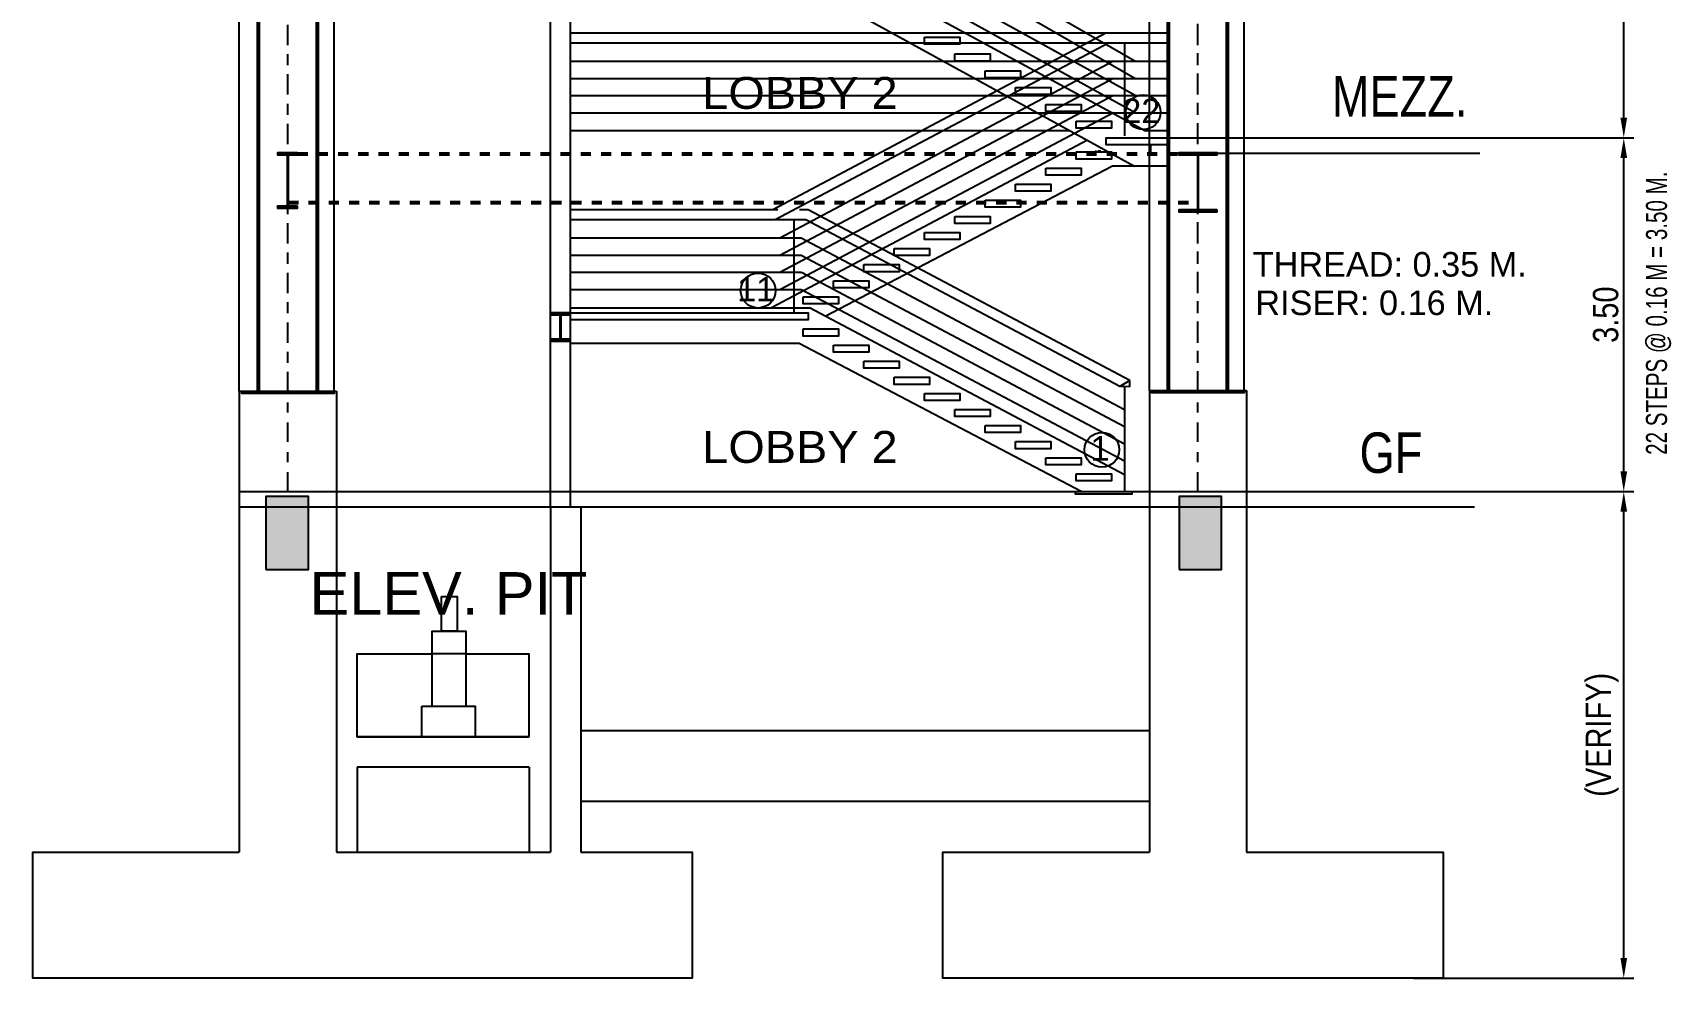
# Model space of a CAD drawing. Header units: millimetres. Extents: x 2148 to 2681, y 758 to 986.
# Drawn here: x 2543.46 to 2559.66, y 866.07 to 875.42 of the extents above; entities that cross this region are included whole.
import ezdxf

# ---------------------------------------------------------------- set-up
doc = ezdxf.new("R2010")
doc.units = ezdxf.units.MM
doc.linetypes.add('$0$HIDDEN', pattern=[0.375, 0.25, -0.125])
doc.linetypes.add('CENTER2', pattern=[28.575, 19.05, -3.175, 3.175, -3.175])
for name, color, linetype in [('0.2', 10, 'Continuous'), ('4CO', 4, 'Continuous'), ('D', 1, 'Continuous'), ('ELAYOUT', 4, 'Continuous'), ('HATCH', 8, 'Continuous'), ('TEXT', 6, 'Continuous'), ('TLBLK', 7, 'Continuous'), ('wall', 4, 'Continuous'), ('WINDOR', 2, 'Continuous')]:
    doc.layers.add(name, color=color, linetype=linetype)
doc.styles.add('ARIALNW', font='ARIALN.TTF')
doc.styles.add('MMTX$0$ESMX$0$X-OPTA1D', font='x-opta1d')
doc.styles.get("Standard").update_dxf_attribs({"font": 'arial.ttf'})
doc.styles.add('SWISS', font='swissl.ttf')
doc.dimstyles.new('DIM 100', dxfattribs={"dimtxt": 0.2, "dimasz": 0.2, "dimexe": 0.1, "dimexo": 0, "dimgap": 0.05, "dimtad": 1, "dimzin": 0, "dimdsep": 46, "dimtxsty": 'ARIALNW', "dimcen": 0.09, "dimclrd": 6, "dimclre": 6, "dimclrt": 13, "dimadec": 0, "dimazin": 0, "dimtfac": 1, "dimtofl": 0, "dimtmove": 2, "dimatfit": 3, "dimfxl": 1, "dimtolj": 1, "dimtzin": 0, "dimarcsym": 0})

# ---------------------------------------------------------------- blocks, each defined once
blk = doc.blocks.new('*D2720')
at = {"color": 6, "lineweight": -2, "ltscale": 0.05, "transparency": 16777216}
for p, q in [((2557.716, 874.378), (2559.291, 874.378)), ((2559.191, 871.081), (2559.191, 874.178)), ((2557.716, 870.881), (2559.291, 870.881))]:
    blk.add_line(p, q, dxfattribs=at)
at = {"color": 6, "ltscale": 0.05, "transparency": 16777216}
for points in [[(2559.158, 874.178), (2559.224, 874.178), (2559.191, 874.378)], [(2559.158, 871.081), (2559.224, 871.081), (2559.191, 870.881)]]:
    blk.add_solid(points, dxfattribs=at)
at = {"layer": 'Defpoints', "color": 0, "ltscale": 0.05, "transparency": 16777216}
for p in [(2557.716, 874.378, 0), (2559.191, 874.378), (2557.716, 870.881, 0)]:
    blk.add_point(p, dxfattribs=at)
at = {"color": 13, "ltscale": 0.05, "transparency": 16777216, "insert": (2559.013, 872.63), "char_height": 0.25, "attachment_point": 5, "rotation": 90, "style": 'ARIALNW'}
blk.add_mtext('\\A1;3.50', dxfattribs=at)
blk = doc.blocks.new('*D2721')
at = {"color": 6, "lineweight": -2, "ltscale": 0.05, "transparency": 16777216}
for p, q in [((2557.767, 878.026), (2559.291, 878.026)), ((2559.191, 874.578), (2559.191, 877.826)), ((2557.716, 874.378), (2559.291, 874.378))]:
    blk.add_line(p, q, dxfattribs=at)
at = {"color": 6, "ltscale": 0.05, "transparency": 16777216}
for points in [[(2559.158, 877.826), (2559.224, 877.826), (2559.191, 878.026)], [(2559.158, 874.578), (2559.224, 874.578), (2559.191, 874.378)]]:
    blk.add_solid(points, dxfattribs=at)
at = {"layer": 'Defpoints', "color": 0, "ltscale": 0.05, "transparency": 16777216}
for p in [(2557.767, 878.026, 0), (2559.191, 878.026), (2557.716, 874.378, 0)]:
    blk.add_point(p, dxfattribs=at)
at = {"color": 13, "ltscale": 0.05, "transparency": 16777216, "insert": (2559.013, 876.202), "char_height": 0.25, "attachment_point": 5, "rotation": 90, "style": 'ARIALNW'}
blk.add_mtext('\\A1;3.65', dxfattribs=at)
blk = doc.blocks.new('*D2730')
at = {"color": 6, "lineweight": -2, "ltscale": 0.05, "transparency": 16777216}
for p, q in [((2558.292, 870.881), (2559.291, 870.881)), ((2559.191, 866.27), (2559.191, 870.681)), ((2557.114, 866.07), (2559.291, 866.07))]:
    blk.add_line(p, q, dxfattribs=at)
at = {"color": 6, "ltscale": 0.05, "transparency": 16777216}
for points in [[(2559.158, 870.681), (2559.224, 870.681), (2559.191, 870.881)], [(2559.158, 866.27), (2559.224, 866.27), (2559.191, 866.07)]]:
    blk.add_solid(points, dxfattribs=at)
at = {"layer": 'Defpoints', "color": 0, "ltscale": 0.05, "transparency": 16777216}
for p in [(2558.292, 870.881), (2559.191, 870.881), (2557.114, 866.07)]:
    blk.add_point(p, dxfattribs=at)
at = {"color": 13, "ltscale": 0.05, "transparency": 16777216, "insert": (2558.977, 868.476), "char_height": 0.25, "attachment_point": 5, "rotation": 90, "style": 'ARIALNW'}
blk.add_mtext('\\A1;(VERIFY)', dxfattribs=at)

msp = doc.modelspace()

# ---------------------------------------------------------------- hatches: boundary and pattern name
at = {"layer": 'ELAYOUT', "linetype": 'ByBlock', "ltscale": 0.5}
for points in [[(2545.7640707, 870.1114696), (2546.1840707, 870.1114696), (2546.1840707, 870.8314696), (2545.7640707, 870.8314696)], [(2554.7934152, 870.1114696), (2555.2134152, 870.1114696), (2555.2134152, 870.8314696), (2554.7934152, 870.8314696)]]:
    msp.add_hatch(color=256, dxfattribs=at).paths.add_polyline_path(points)
at = {"layer": 'HATCH', "ltscale": 0.5}
h = msp.add_hatch(dxfattribs=at)
h.set_pattern_fill('ANSI31', color=256, scale=0.018605, style=0)
h.set_pattern_definition([(45, (150906.7673463, 5987.9227616), (-0.00164446852256, 0.00164446852256), [])])
edge = h.paths.add_edge_path()
edge.add_line((2546.0777594, 873.7014092), (2545.9933788, 873.7014092))
edge.add_arc((2545.9933788, 873.7086646), 0.0072555, 174.09726711, 269.99999997, ccw=False)
edge.add_line((2545.9861618, 873.7094108), (2545.9861618, 874.2018631))
edge.add_arc((2545.9933788, 874.2026093), 0.0072555, 89.63455464, 185.90273283, ccw=False)
edge.add_line((2545.9934251, 874.2098646), (2546.0777594, 874.2098646))
edge.add_line((2546.0777594, 874.2098646), (2546.0777594, 874.2284696))
edge.add_line((2546.0777594, 874.2284696), (2545.8777594, 874.2284696))
edge.add_line((2545.8777594, 874.2284696), (2545.8777594, 874.2098646))
edge.add_line((2545.8777594, 874.2098646), (2545.9677274, 874.2098646))
edge.add_arc((2545.9677737, 874.2026093), 0.0072555, -4.29209345, 90.36544517, ccw=False)
edge.add_line((2545.9750088, 874.2020663), (2545.9750088, 873.7092077))
edge.add_arc((2545.9677737, 873.7086646), 0.0072555, -89.99999978, 4.2920935, ccw=False)
edge.add_line((2545.9677737, 873.7014092), (2545.8777594, 873.7014092))
edge.add_line((2545.8777594, 873.7014092), (2545.8777594, 873.6828041))
edge.add_line((2545.8777594, 873.6828041), (2546.0777594, 873.6828041))
edge.add_line((2546.0777594, 873.6828041), (2546.0777594, 873.7014092))
h = msp.add_hatch(dxfattribs=at)
h.set_pattern_fill('ANSI31', color=256, scale=0.018605, style=0)
h.set_pattern_definition([(45, (150915.7673463, 5987.9227616), (-0.00164446852256, 0.00164446852256), [])])
edge = h.paths.add_edge_path()
edge.add_line((2555.1688382, 873.6668311), (2554.9933788, 873.6668311))
edge.add_arc((2554.9933788, 873.6740866), 0.0072555, 174.09726711, 269.99999997, ccw=False)
edge.add_line((2554.9861618, 873.6748327), (2554.9861618, 874.2018631))
edge.add_arc((2554.9933788, 874.2026093), 0.0072555, 89.63455464, 185.90273283, ccw=False)
edge.add_line((2554.9934251, 874.2098646), (2555.1688382, 874.2098646))
edge.add_line((2555.1688382, 874.2098646), (2555.1688382, 874.2284696))
edge.add_line((2555.1688382, 874.2284696), (2554.7928246, 874.2284696))
edge.add_line((2554.7928246, 874.2284696), (2554.7928246, 874.2098646))
edge.add_line((2554.7928246, 874.2098646), (2554.9677274, 874.2098646))
edge.add_arc((2554.9677737, 874.2026093), 0.0072555, -4.29209345, 90.36544517, ccw=False)
edge.add_line((2554.9750088, 874.2020663), (2554.9750088, 873.6746296))
edge.add_arc((2554.9677737, 873.6740866), 0.0072555, -89.99999978, 4.2920935, ccw=False)
edge.add_line((2554.9677737, 873.6668311), (2554.7928246, 873.6668311))
edge.add_line((2554.7928246, 873.6668311), (2554.7928246, 873.6482261))
edge.add_line((2554.7928246, 873.6482261), (2555.1688382, 873.6482261))
edge.add_line((2555.1688382, 873.6482261), (2555.1688382, 873.6668311))
h = msp.add_hatch(dxfattribs=at)
h.set_pattern_fill('ANSI31', color=256, scale=0.018605, style=0)
h.set_pattern_definition([(45, (160520.5094992, 5219.1610185), (-0.00164446852256, 0.00164446852256), [])])
h.paths.add_polyline_path([(2548.5779935, 872.6476158), (2548.5779935, 872.627818), (2548.6671006, 872.627818, -0.438228156), (2548.6709351, 872.6237113), (2548.6709351, 872.3922842, -0.4363286699), (2548.667125, 872.3881774), (2548.5779935, 872.3881774), (2548.5779935, 872.3683796), (2548.7760093, 872.3683796), (2548.7760093, 872.3881774), (2548.6866091, 872.3881774, -0.4447202519), (2548.6828085, 872.3923912), (2548.6828085, 872.6236043, -0.4466315263), (2548.6866335, 872.627818), (2548.7760093, 872.627818), (2548.7760093, 872.6476158)])

# ---------------------------------------------------------------- linework, layer by layer
at = {"ltscale": 0.05}
for p, q in [((2548.5769969, 870.7314696, 0), (2548.5769969, 901.7211389, 0)), ((2548.7770059, 870.7314696, 0), (2548.7770059, 901.7211389, 0)), ((2554.6820623, 875.4163352, 0), (2554.6820623, 874.3976158, 0)), ((2554.5153247, 874.2276158, 0.0000001), (2554.5153247, 874.3076158, 0.0000001)), ((2554.5153247, 874.2276158, 0.0000001), (2554.5153247, 874.3076158, 0.0000001)), ((2554.6820623, 874.3776158, 0), (2557.7667627, 874.3776158, 0.0000001)), ((2554.6820623, 874.2276158, 0), (2557.7667627, 874.2276158, 0.0000001)), ((2545.5014051, 871.872907, -0.0000011), (2546.462033, 871.872907, -0.0000011)), ((2545.5014051, 871.872907, -0.0000003), (2546.462033, 871.872907, -0.0000002)), ((2554.5007824, 871.8814696, -0.0000011), (2555.4614103, 871.8814696, -0.0000011)), ((2554.5007824, 871.8814696, -0.0000003), (2555.4614103, 871.8814696, -0.0000002)), ((2545.5007824, 870.8814696, 0), (2557.7156998, 870.8814696, 0)), ((2545.5007824, 870.7314696, 0), (2557.7156998, 870.7314696, 0))]:
    msp.add_line(p, q, dxfattribs=at)
at = {"ltscale": 0.5}
for p, q in [((2554.3571503, 875.1363352, 0.0000001), (2551.0577095, 877.0360386, 0.0000001)), ((2554.3571503, 874.9663352, 0.0000001), (2551.0577095, 876.8660386, 0.0000001)), ((2554.3579553, 874.7963352, 0.0000001), (2551.0585145, 876.6210386, 0.0000001)), ((2554.3583577, 874.6263352, 0.0000001), (2551.0589169, 876.4510386, 0.0000001)), ((2548.7770059, 875.4163352, 0.0000006), (2554.6795883, 875.4163352, 0)), ((2554.0767991, 875.4163352, 0.0000001), (2550.7762398, 873.6660386, 0.0000001)), ((2548.7770059, 875.3163352, 0.0000006), (2554.6795883, 875.3163352, 0)), ((2554.1016736, 875.3163352, 0.0000001), (2550.8011144, 873.5660386, 0.0000001)), ((2554.2545717, 875.3176158, 0.0000001), (2554.2545717, 874.3976158, 0.0000001)), ((2548.7770059, 875.1363352, 0.0000007), (2554.6795883, 875.1363352, 0)), ((2554.1464478, 875.1363352, 0.0000001), (2550.8458886, 873.3860386, 0.0000001)), ((2548.7770059, 874.9663352, 0.0000007), (2554.6795883, 874.9663352, 0)), ((2554.1460453, 874.9663352, 0.0000001), (2550.8454861, 873.2160386, 0.0000001)), ((2548.7770059, 874.7963352, 0.0000007), (2554.6795883, 874.7963352, 0)), ((2554.1456428, 874.7963352, 0.0000001), (2550.8450836, 873.0460386, 0.0000001)), ((2548.7770059, 874.6263352, 0.0000007), (2554.6795883, 874.6263352, 0)), ((2554.1452404, 874.6263352, 0.0000001), (2550.8446812, 872.8760386, 0.0000001)), ((2554.1452404, 874.6263352, 0.0000001), (2550.8446812, 872.8760386, 0.0000001)), ((2553.7767991, 874.2385249, 0.0000001), (2554.1267991, 874.2385249, 0.0000001)), ((2553.7767991, 874.2385249, 0.0000001), (2554.1267991, 874.2385249, 0.0000001)), ((2553.7767991, 874.2385249, 0.0000001), (2554.1267991, 874.2385249, 0.0000001)), ((2553.7767991, 874.2385249, 0.0000001), (2554.1267991, 874.2385249, 0.0000001)), ((2553.7767991, 874.2385249, 0.0000001), (2554.1267991, 874.2385249, 0.0000001)), ((2553.7767991, 874.2385249, 0.0000001), (2554.1267991, 874.2385249, 0.0000001)), ((2553.4767991, 874.079434, 0.0000001), (2553.8267991, 874.079434, 0.0000001)), ((2553.4767991, 874.079434, 0.0000001), (2553.8267991, 874.079434, 0.0000001)), ((2553.1767991, 873.920343, 0.0000001), (2553.5267991, 873.920343, 0.0000001)), ((2553.1767991, 873.920343, 0.0000001), (2553.5267991, 873.920343, 0.0000001)), ((2550.8262398, 873.6660386, 0.0000001), (2548.7770059, 873.6660386, 0)), ((2551.1273583, 873.6660386, 0.0000001), (2551.0396858, 873.6660386, 0.0000001)), ((2554.3067991, 871.9799716, 0.0000001), (2551.1273583, 873.6660386, 0.0000001)), ((2552.8767991, 873.7612521, 0.0000001), (2553.2267991, 873.7612521, 0.0000001)), ((2552.8767991, 873.7612521, 0.0000001), (2553.2267991, 873.7612521, 0.0000001)), ((2551.1024837, 873.5660386, 0.0000001), (2548.7770059, 873.5660386, 0)), ((2550.9840159, 873.5660386, 0.0000001), (2550.9840159, 872.6476158, 0.0000001)), ((2554.2067991, 871.9198108, 0.0000001), (2551.1024837, 873.5660386, 0.0000001)), ((2552.2767991, 873.4430703, 0.0000001), (2552.6267991, 873.4430703, 0.0000001)), ((2552.2767991, 873.4430703, 0.0000001), (2552.6267991, 873.4430703, 0.0000001)), ((2552.2767991, 873.4430703, 0.0000001), (2552.6267991, 873.4430703, 0.0000001)), ((2552.2767991, 873.4430703, 0.0000001), (2552.6267991, 873.4430703, 0.0000001)), ((2552.2767991, 873.4430703, 0.0000001), (2552.6267991, 873.4430703, 0.0000001)), ((2552.2767991, 873.4430703, 0.0000001), (2552.6267991, 873.4430703, 0.0000001)), ((2552.5767991, 873.6021612, 0.0000001), (2552.9267991, 873.6021612, 0.0000001)), ((2552.5767991, 873.6021612, 0.0000001), (2552.9267991, 873.6021612, 0.0000001)), ((2551.0577095, 873.3860386, 0.0000001), (2548.7770059, 873.3860386, 0)), ((2554.2545717, 871.6907329, 0.0000001), (2551.0577095, 873.3860386, 0.0000001)), ((2551.9767991, 873.2839794, 0.0000001), (2552.3267991, 873.2839794, 0.0000001)), ((2551.9767991, 873.2839794, 0.0000001), (2552.3267991, 873.2839794, 0.0000001)), ((2551.0577095, 873.2160386, 0.0000001), (2548.7770059, 873.2160386, 0)), ((2554.2545717, 871.5209464, 0.0000001), (2551.058112, 873.2160386, 0.0000001)), ((2551.6767991, 873.1248885, 0.0000001), (2552.0267991, 873.1248885, 0.0000001)), ((2551.6767991, 873.1248885, 0.0000001), (2552.0267991, 873.1248885, 0.0000001)), ((2551.0577095, 873.0460386, 0.0000001), (2548.7770059, 873.0460386, 0)), ((2554.2545717, 871.3511598, 0.0000001), (2551.0585145, 873.0460386, 0.0000001)), ((2551.3767991, 872.9657976, 0.0000001), (2551.7267991, 872.9657976, 0.0000001)), ((2551.3767991, 872.9657976, 0.0000001), (2551.7267991, 872.9657976, 0.0000001)), ((2551.0577095, 872.8760386, 0.0000001), (2548.7770059, 872.8760386, 0)), ((2554.2545717, 871.1813732, 0.0000001), (2551.0589169, 872.8760386, 0.0000001)), ((2551.0773583, 872.8067067, 0.0000001), (2551.4267991, 872.8067067, 0.0000001)), ((2551.0773583, 872.8067067, 0.0000001), (2551.4267991, 872.8067067, 0.0000001)), ((2554.3067991, 871.9799716, 0.0000001), (2554.2067991, 871.9198108, 0.0000001)), ((2554.3067991, 871.9176158, 0.0000001), (2554.2067991, 871.9198108, 0.0000001)), ((2554.2545717, 871.9187622, 0.0000001), (2554.2545717, 870.8976158, 0.0000001)), ((2554.3067991, 871.9176158, 0.0000001), (2554.3067991, 871.9799716, 0.0000001))]:
    msp.add_line(p, q, dxfattribs=at)
at = {"linetype": '$0$HIDDEN', "ltscale": 0.3}
for p, q in [((2546.0777594, 874.2284696, 0), (2554.9750088, 874.2284696, 0)), ((2546.0777594, 874.2098646, 0), (2554.9750088, 874.2098646, 0)), ((2545.9861618, 873.7475193, 0), (2554.9750088, 873.7475193, 0)), ((2545.9861618, 873.7289143, 0), (2554.9750088, 873.7289143, 0))]:
    msp.add_line(p, q, dxfattribs=at)
at = {"ltscale": 0.05}
for points, elevation in [([(2552.2767991, 875.3730703), (2552.6267991, 875.3730703), (2552.6267991, 875.3030703), (2552.2767991, 875.3030703)], 0.0000001), ([(2552.5767991, 875.2071612), (2552.9267991, 875.2071612), (2552.9267991, 875.1371612), (2552.5767991, 875.1371612)], 0.0000001), ([(2552.8767991, 875.0412521), (2553.2267991, 875.0412521), (2553.2267991, 874.9712521), (2552.8767991, 874.9712521)], 0.0000001), ([(2553.1767991, 874.875343), (2553.5267991, 874.875343), (2553.5267991, 874.805343), (2553.1767991, 874.805343)], 0.0000001), ([(2553.4767991, 874.709434), (2553.8267991, 874.709434), (2553.8267991, 874.639434), (2553.4767991, 874.639434)], 0.0000001), ([(2553.7767991, 874.5435249), (2554.1267991, 874.5435249), (2554.1267991, 874.4735249), (2553.7767991, 874.4735249)], 0.0000001), ([(2553.7762398, 874.2385249), (2554.1262398, 874.2385249), (2554.1262398, 874.1685249), (2553.7762398, 874.1685249)], 0.0000001), ([(2553.4762398, 874.079434), (2553.8262398, 874.079434), (2553.8262398, 874.009434), (2553.4762398, 874.009434)], 0.0000001), ([(2553.1762398, 873.920343), (2553.5262398, 873.920343), (2553.5262398, 873.850343), (2553.1762398, 873.850343)], 0.0000001), ([(2552.8762398, 873.7612521), (2553.2262398, 873.7612521), (2553.2262398, 873.6912521), (2552.8762398, 873.6912521)], 0.0000001), ([(2552.2762398, 873.4430703), (2552.6262398, 873.4430703), (2552.6262398, 873.3730703), (2552.2762398, 873.3730703)], 0.0000001), ([(2552.5762398, 873.6021612), (2552.9262398, 873.6021612), (2552.9262398, 873.5321612), (2552.5762398, 873.5321612)], 0.0000001), ([(2551.9762398, 873.2839794), (2552.3262398, 873.2839794), (2552.3262398, 873.2139794), (2551.9762398, 873.2139794)], 0.0000001), ([(2551.6762398, 873.1248885), (2552.0262398, 873.1248885), (2552.0262398, 873.0548885), (2551.6762398, 873.0548885)], 0.0000001), ([(2551.3762398, 872.9657976), (2551.7262398, 872.9657976), (2551.7262398, 872.8957976), (2551.3762398, 872.8957976)], 0.0000001), ([(2551.0767991, 872.8067067), (2551.4267991, 872.8067067), (2551.4267991, 872.7367067), (2551.0767991, 872.7367067)], 0.0000001), ([(2551.3767991, 872.329434), (2551.7267991, 872.329434), (2551.7267991, 872.259434), (2551.3767991, 872.259434)], 0.0000001), ([(2551.6767991, 872.170343), (2552.0267991, 872.170343), (2552.0267991, 872.100343), (2551.6767991, 872.100343)], 0.0000001), ([(2551.9767991, 872.0112521), (2552.3267991, 872.0112521), (2552.3267991, 871.9412521), (2551.9767991, 871.9412521)], 0.0000001), ([(2552.2767991, 871.8521612), (2552.6267991, 871.8521612), (2552.6267991, 871.7821612), (2552.2767991, 871.7821612)], 0.0000001), ([(2552.5767991, 871.6930703), (2552.9267991, 871.6930703), (2552.9267991, 871.6230703), (2552.5767991, 871.6230703)], 0.0000001), ([(2552.8767991, 871.5339794), (2553.2267991, 871.5339794), (2553.2267991, 871.4639794), (2552.8767991, 871.4639794)], 0.0000001), ([(2553.1767991, 871.3748885), (2553.5267991, 871.3748885), (2553.5267991, 871.3048885), (2553.1767991, 871.3048885)], 0.0000001), ([(2553.4767991, 871.2157976), (2553.8267991, 871.2157976), (2553.8267991, 871.1457976), (2553.4767991, 871.1457976)], 0.0000001), ([(2553.7767991, 871.0567067), (2554.1267991, 871.0567067), (2554.1267991, 870.9867067), (2553.7767991, 870.9867067)], 0.0000001), ([(2553.7683644, 870.8814696), (2554.3279466, 870.8814696), (2554.3279466, 870.8543191), (2553.7683644, 870.8543191)], 0)]:
    msp.add_lwpolyline(points, close=True, dxfattribs=dict(at, elevation=elevation))
at = {"ltscale": 0.05, "elevation": 0.0000001}
for points in [[(2554.6795883, 874.3076158), (2554.0734599, 874.3076158), (2554.0734599, 874.3776158), (2554.6795883, 874.3776158)], [(2548.7770059, 872.6476158), (2551.1273583, 872.6476158), (2551.1273583, 872.5776158), (2548.7770059, 872.5776158)], [(2551.0767991, 872.4885249), (2551.4267991, 872.4885249), (2551.4267991, 872.4185249), (2551.0767991, 872.4185249), (2551.0767991, 872.4885249)]]:
    msp.add_lwpolyline(points, dxfattribs=at)
at = {"color": 8, "elevation": 0}
for points in [[(2547.5007464, 869.8420992), (2547.6539571, 869.8420992), (2547.6539571, 869.5002123), (2547.5007464, 869.5002123)], [(2547.5007464, 869.8420992), (2547.6539571, 869.8420992), (2547.6539571, 869.5002123), (2547.5007464, 869.5002123)], [(2547.3065578, 868.7597227), (2547.8329691, 868.7597227), (2547.8329691, 868.4558883), (2547.3065578, 868.4558883)], [(2547.3065578, 868.7597227), (2547.8329691, 868.7597227), (2547.8329691, 868.4558883), (2547.3065578, 868.4558883)]]:
    msp.add_lwpolyline(points, close=True, dxfattribs=at)
for points in [[(2547.4089654, 868.7597227), (2547.4089654, 869.5002123), (2547.7399316, 869.5002123), (2547.7399316, 868.7597227)], [(2547.4089654, 868.7597227), (2547.4089654, 869.5002123), (2547.7399316, 869.5002123), (2547.7399316, 868.7597227)], [(2547.7399316, 869.2770195), (2548.3632877, 869.2770195), (2548.3632877, 868.4558883), (2546.667635, 868.4558883), (2546.667635, 869.2770195), (2547.4089654, 869.2770195)], [(2547.3683527, 869.2770195), (2547.4089654, 869.2770195)], [(2547.7399316, 869.2770195), (2547.4089654, 869.2770195)]]:
    msp.add_lwpolyline(points, dxfattribs=at)
at = {"layer": '0.2', "ltscale": 0.5}
for centre in [(2554.4387822, 874.6311981, 0), (2550.6304542, 872.8678589, 0), (2554.0306294, 871.294324, 0)]:
    msp.add_circle(centre, 0.172101, dxfattribs=at)
at = {"layer": '4CO', "ltscale": 0.5}
for p, q in [((2551.1218828, 876.2626158, 0.0000001), (2554.4614355, 874.4476158, 0.0000001)), ((2551.0357346, 875.9226158, 0.0000001), (2554.3533313, 874.0976158, 0.0000001)), ((2553.7170799, 874.4476158, 0.0000001), (2548.7770059, 874.4476158, 0.0000006)), ((2554.6795883, 874.4476158, 0), (2554.4614355, 874.4476158, 0.0000001)), ((2554.6820623, 874.4476158, 0), (2554.6820623, 874.3976158, 0)), ((2554.6820623, 874.4476158, 0), (2554.6820623, 874.3976158, 0)), ((2553.8875396, 874.3538464, 0.0000001), (2550.7643618, 872.6976158, 0.0000001)), ((2551.2952146, 872.6149, 0.0000001), (2554.1294309, 874.0976158, 0.0000001)), ((2554.6795883, 874.0976158, 0), (2554.1294309, 874.0976158, 0.0000001)), ((2548.7770059, 872.6976158, 0.0000001), (2551.1392363, 872.6976158, 0.0000001)), ((2554.2545717, 871.045544, 0.0000001), (2551.1392363, 872.6976158, 0.0000001)), ((2548.7770059, 872.3476158, 0.0000001), (2550.8342999, 872.3476158, 0.0000001)), ((2550.8342999, 872.3476158, 0.0000001), (2551.0357346, 872.3476158, 0.0000001)), ((2551.0357346, 872.3476158, 0.0000001), (2553.8336046, 870.8814696, 0.0000001)), ((2545.5007824, 871.872907, 0), (2545.5007824, 867.3152489, 0)), ((2546.4614103, 871.872907, 0), (2546.4614103, 867.3152489, 0)), ((2554.5007824, 871.8814696, 0), (2554.5007824, 867.3152489, 0)), ((2555.4614103, 871.8814696, 0), (2555.4614103, 867.3152489, 0)), ((2554.2545717, 871.045544, 0.0000001), (2554.2545717, 870.8814696, 0)), ((2548.5769969, 870.7314696, 0), (2548.5769969, 867.3152489, 0)), ((2548.8769969, 870.7314696, 0), (2548.8769969, 867.3152489, 0))]:
    msp.add_line(p, q, dxfattribs=at)
at = {"layer": '4CO', "ltscale": 0.5, "elevation": 0}
for points in [[(2548.8769969, 867.3152489), (2549.9784871, 867.3152489), (2549.9784871, 866.0696912), (2543.4584875, 866.0696912), (2543.4584875, 867.3152489), (2545.5007824, 867.3152489)], [(2546.4607824, 867.3152489), (2548.5769969, 867.3152489)], [(2555.4614103, 867.3152489), (2557.40644, 867.3152489), (2557.40644, 866.0696912), (2552.4591153, 866.0696912), (2552.4591153, 867.3152489), (2554.5014103, 867.3152489)]]:
    msp.add_lwpolyline(points, dxfattribs=at)
at = {"layer": 'D', "color": 3, "ltscale": 0.5}
for p, q in [((2545.6802111, 871.8814696, 0), (2545.6802111, 889.2209405, 0)), ((2545.7002111, 871.8814696, 0), (2545.7002111, 889.2209405, 0)), ((2546.263227, 871.8814696, 0), (2546.263227, 889.2209405, 0)), ((2546.283227, 871.8814696, 0), (2546.283227, 889.2209405, 0)), ((2554.6795883, 871.8814696, 0), (2554.6795883, 889.2209405, 0)), ((2554.6995883, 871.8814696, 0), (2554.6995883, 889.2209405, 0)), ((2555.2626043, 871.8814696, 0), (2555.2626043, 889.2209405, 0)), ((2555.2826043, 871.8814696, 0), (2555.2826043, 889.2209405, 0))]:
    msp.add_line(p, q, dxfattribs=at)
at = {"layer": 'D', "ltscale": 0.5}
for p, q in [((2545.5007824, 871.872907, 0), (2546.4614051, 871.872907, 0)), ((2545.5014051, 871.872907, 0), (2546.4620278, 871.872907, 0)), ((2554.5001596, 871.8814696, 0), (2555.4607824, 871.8814696, 0)), ((2554.5007824, 871.8814696, 0), (2555.4614051, 871.8814696, 0))]:
    msp.add_line(p, q, dxfattribs=at)
at = {"layer": 'D', "color": 3, "ltscale": 0.5}
for points, elevation in [([(2546.0777594, 873.7014092), (2545.9933788, 873.7014092, -0.4447202436), (2545.9861618, 873.7094108), (2545.9861618, 874.2018631, -0.4466315217), (2545.9934251, 874.2098646), (2546.0777594, 874.2098646), (2546.0777594, 874.2284696), (2545.8777594, 874.2284696), (2545.8777594, 874.2098646), (2545.9677274, 874.2098646, -0.4382281274), (2545.9750088, 874.2020663), (2545.9750088, 873.7092077, -0.4363286722), (2545.9677737, 873.7014092), (2545.8777594, 873.7014092), (2545.8777594, 873.6828041), (2546.0777594, 873.6828041)], 0), ([(2555.1688382, 873.6668311), (2554.9933788, 873.6668311, -0.4447202436), (2554.9861618, 873.6748327), (2554.9861618, 874.2018631, -0.4466315217), (2554.9934251, 874.2098646), (2555.1688382, 874.2098646), (2555.1688382, 874.2284696), (2554.7928246, 874.2284696), (2554.7928246, 874.2098646), (2554.9677274, 874.2098646, -0.4382281274), (2554.9750088, 874.2020663), (2554.9750088, 873.6746296, -0.4363286722), (2554.9677737, 873.6668311), (2554.7928246, 873.6668311), (2554.7928246, 873.6482261), (2555.1688382, 873.6482261)], 0), ([(2548.7760093, 872.3881774), (2548.6866091, 872.3881774, -0.4447202436), (2548.6828085, 872.3923912), (2548.6828085, 872.6236043, -0.4466315217), (2548.6866335, 872.627818), (2548.7760093, 872.627818), (2548.7760093, 872.6476158), (2548.5779935, 872.6476158), (2548.5779935, 872.627818), (2548.6671006, 872.627818, -0.4382281274), (2548.6709351, 872.6237113), (2548.6709351, 872.3922842, -0.4363286722), (2548.667125, 872.3881774), (2548.5779935, 872.3881774), (2548.5779935, 872.3683796), (2548.7760093, 872.3683796)], 0.0000001)]:
    msp.add_lwpolyline(points, format="xyb", close=True, dxfattribs=dict(at, elevation=elevation))
at = {"layer": 'D', "color": 3, "ltscale": 0.5, "elevation": 0}
for points in [[(2545.5249125, 871.872907), (2546.4390452, 871.872907), (2546.4390452, 871.849097), (2545.5249125, 871.849097)], [(2554.5242897, 871.8814696), (2555.4384224, 871.8814696), (2555.4384224, 871.8576596), (2554.5242897, 871.8576596)]]:
    msp.add_lwpolyline(points, close=True, dxfattribs=at)
at = {"layer": 'ELAYOUT', "linetype": 'ByBlock', "ltscale": 0.5, "elevation": 0}
for points in [[(2545.7640707, 870.1114696), (2546.1840707, 870.1114696), (2546.1840707, 870.8314696), (2545.7640707, 870.8314696)], [(2554.7934152, 870.1114696), (2555.2134152, 870.1114696), (2555.2134152, 870.8314696), (2554.7934152, 870.8314696)]]:
    msp.add_lwpolyline(points, close=True, dxfattribs=at)
at = {"layer": 'HATCH', "linetype": 'CENTER2', "ltscale": 0.01}
for p, q in [((2545.9810937, 870.8814696, 0), (2545.9810937, 904.9542552, 0)), ((2554.980471, 870.8814696, 0), (2554.980471, 904.9542548, 0)), ((2545.9810937, 871.872907, 0), (2545.9810937, 901.7211389, 0)), ((2554.980471, 871.8814696, 0), (2554.980471, 901.7211389, 0))]:
    msp.add_line(p, q, dxfattribs=at)
at = {"layer": 'HATCH', "linetype": 'ByBlock', "ltscale": 0.5}
for p, q in [((2545.5007824, 871.872907, 0), (2545.5007824, 901.7211389, 0)), ((2546.4384224, 871.872907, 0), (2546.4384224, 901.7211389, 0)), ((2554.5007824, 871.8814696, 0), (2554.5007824, 901.7211389, 0)), ((2555.4384224, 871.8814696, 0), (2555.4384224, 901.7211389, 0))]:
    msp.add_line(p, q, dxfattribs=at)
at = {"layer": 'HATCH', "ltscale": 0.5}
for p, q in [((2553.9653247, 874.2476158, 0.0000001), (2553.9772398, 874.2476158, 0.0000001)), ((2554.0188422, 874.2476158, 0.0000001), (2553.9891262, 874.2476158, 0.0000001)), ((2548.8769969, 868.5189297, 0), (2554.5014103, 868.5189297, 0)), ((2548.8769969, 867.8189297, 0), (2554.5014103, 867.8189297, 0))]:
    msp.add_line(p, q, dxfattribs=at)
at = {"layer": 'wall', "linetype": 'ByBlock', "ltscale": 1.5}
msp.add_line((2546.667635, 868.4558883, 0), (2548.3632877, 868.4558883, 0), dxfattribs=at)
at = {"layer": 'WINDOR', "linetype": 'ByBlock', "ltscale": 1.5}
for p, q in [((2546.667635, 868.1558883, 0), (2546.667635, 867.3152489, 0)), ((2548.3666025, 868.1558883, 0), (2548.3666025, 867.3152489, 0))]:
    msp.add_line(p, q, dxfattribs=at)
at = {"layer": 'WINDOR', "linetype": 'ByBlock', "ltscale": 1.5, "elevation": 0}
msp.add_lwpolyline([(2548.3666025, 868.1558883), (2546.667635, 868.1558883)], dxfattribs=at)

# ---------------------------------------------------------------- texts
at = {"color": 2, "style": 'MMTX$0$ESMX$0$X-OPTA1D', "text_generation_flag": 6, "width": 1.1}
for p in [(2550.0788392, 874.6649836, 0.0000001), (2550.0788392, 871.1649836, 0.0000001)]:
    msp.add_text('LOBBY 2', height=0.315, rotation=180, dxfattribs=at).set_placement(p)
at = {"char_height": 0.4, "width": 0.28, "attachment_point": 1}
for s, insert in [('{\\fSwis721 BdOul BT|b0|i0|c0|p82;\\W0.8;MEZZ.}', (2556.3039212, 874.9883082, 0)), ('{\\fSwis721 BdOul BT|b0|i0|c0|p82;\\W0.8;GF}', (2556.5786077, 871.4653316, 0))]:
    msp.add_mtext(s, dxfattribs=dict(at, insert=insert))
at = {"layer": 'TEXT', "insert": (2547.5693647, 869.8741858, 0), "char_height": 0.4212, "width": 25.314333487, "attachment_point": 5, "style": 'SWISS'}
msp.add_mtext('ELEV. PIT', dxfattribs=at)
at = {"layer": 'TLBLK', "color": 7, "width": 5.279969108, "attachment_point": 5, "style": 'SWISS'}
for s, insert, char_height in [('22', (2554.420289, 874.6448333, 0), 0.24243758), ('THREAD: 0.35 M.', (2556.8767451, 873.1261312, 0), 0.242437583), ('11', (2550.6119611, 872.8814942, 0), 0.24243758), ('RISER: 0.16 M.', (2556.7239711, 872.7454982, 0), 0.242437583), ('1', (2554.0121362, 871.3079592, 0), 0.2424376)]:
    msp.add_mtext(s, dxfattribs=dict(at, insert=insert, char_height=char_height))
at = {"layer": 'TLBLK', "color": 7, "insert": (2559.5354196, 872.6446429, 0), "char_height": 0.208, "width": 8.634551958, "attachment_point": 5, "rotation": 90}
msp.add_mtext('{\\W0.7;22 STEPS @ 0.16 M = 3.50 M.}', dxfattribs=at)

# ---------------------------------------------------------------- dimensions: what is measured, and where the dimension line sits
at = {"ltscale": 0.05}
for base, p1, p2, picture, middle in [((2559.190954, 878.0256158, 0), (2557.7156998, 874.3776158, 0.0000001), (2557.7667627, 878.0256158, 0.0000001), '*D2721', (2559.0133107, 876.2016158, 0)), ((2559.190954, 874.3776158, 0), (2557.7156998, 870.8814696, 0), (2557.7156998, 874.3776158, 0.0000001), '*D2720', (2559.0133107, 872.6295427, 0))]:
    dim = msp.add_linear_dim(base=base, p1=p1, p2=p2, angle=90, dimstyle='DIM 100', override={"dimtxt": 0.25}, dxfattribs=at)
    dim.commit()
    dim.dimension.update_dxf_attribs({"geometry": picture, "text_midpoint": middle})
dim = msp.add_linear_dim(base=(2559.190954, 870.8814696, 0), p1=(2557.1144578, 866.0696912, 0), p2=(2558.2917578, 870.8814696, 0), angle=90, text='(VERIFY)', dimstyle='DIM 100', override={"dimtxt": 0.25}, dxfattribs=at)
dim.commit()
dim.dimension.update_dxf_attribs({"geometry": '*D2730', "text_midpoint": (2558.9770727, 868.4755804, 0)})

doc.saveas('drawing.dxf')
